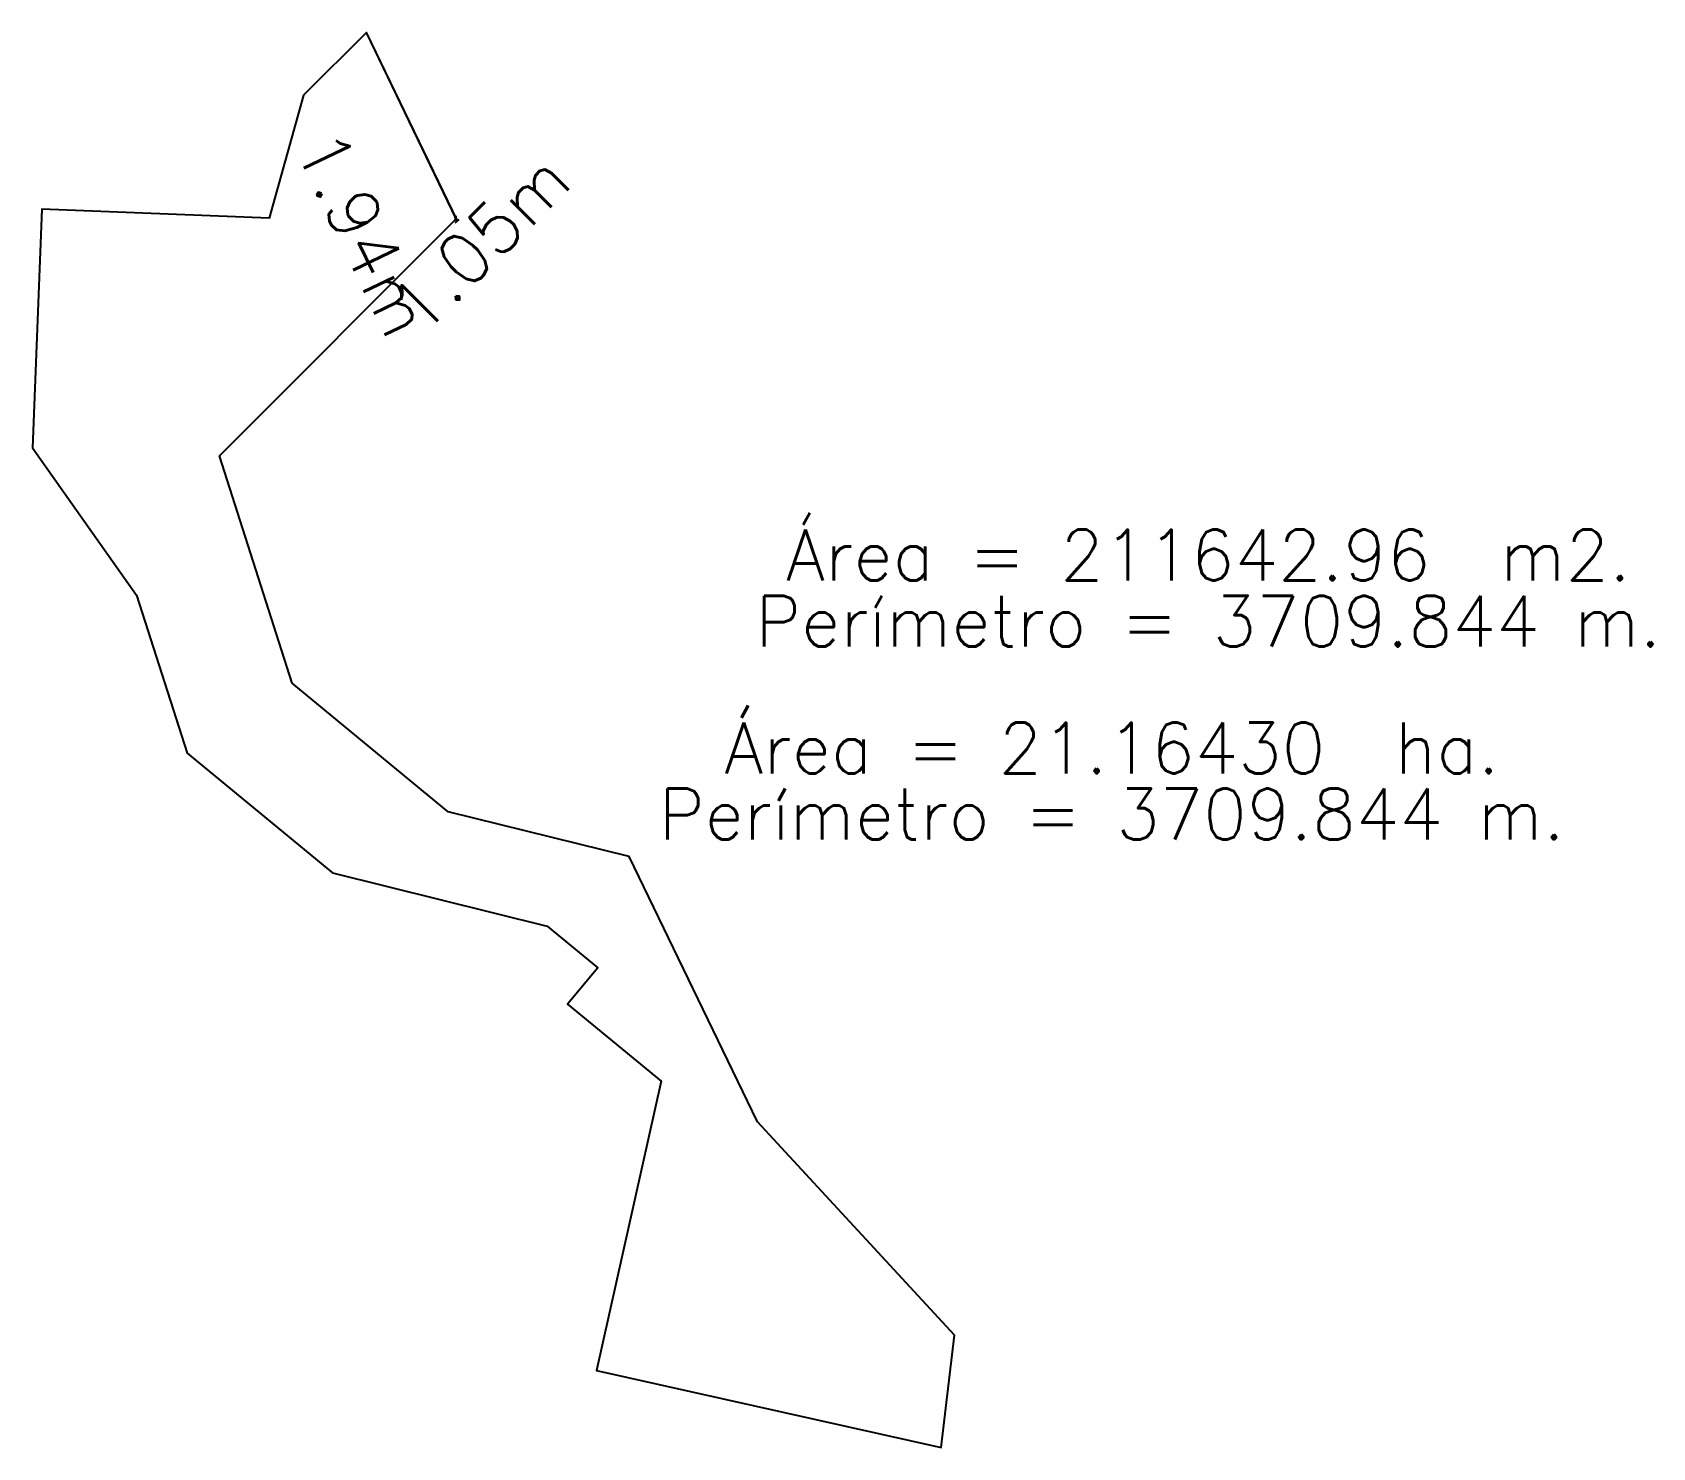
# Model space of a CAD drawing. Extents: x -23785941 to 8798891, y -8418521 to 21897894.
# Drawn here: x -43396 to -41961, y -2259 to -1006 of the extents above; entities that cross this region are included whole.
import ezdxf
from ezdxf.enums import TextEntityAlignment as Align

# ---------------------------------------------------------------- set-up
doc = ezdxf.new("R2010")
doc.units = 0
doc.header["$MEASUREMENT"] = 0
doc.header["$PDMODE"] = 34
doc.header["$PDSIZE"] = 1
doc.layers.get('0').update_dxf_attribs({"linetype": 'CONTINUOUS'})
doc.styles.add('10MM', font='romans.shx', dxfattribs={"height": 40})

msp = doc.modelspace()

# ---------------------------------------------------------------- linework, layer by layer
at = {"linetype": 'Continuous'}
for p, q in [((-43099.9, -1006.4), (-43155.5, -1062)), ((-43019.4, -1173.2), (-43099.9, -1006.4)), ((-43155.5, -1062), (-43185.9, -1170.9)), ((-43387.4, -1162.9), (-43395.7, -1374.2)), ((-43185.9, -1170.9), (-43387.4, -1162.9)), ((-43230.1, -1381.3), (-43020.3, -1171.3)), ((-43018.1, -1172.1), (-43021.5, -1174.8)), ((-43395.7, -1374.2), (-43303.6, -1504.4)), ((-43165.7, -1582.4), (-43230.1, -1381.3)), ((-43303.6, -1504.4), (-43258.8, -1644.4)), ((-43027.6, -1696.2), (-43165.7, -1582.4)), ((-43258.8, -1644.4), (-43130.1, -1750.4)), ((-42867.1, -1736), (-43027.6, -1696.2)), ((-42753.6, -1970.8), (-42867.1, -1736)), ((-43130.1, -1750.4), (-42939.7, -1797.6)), ((-42939.7, -1797.6), (-42895.1, -1834.3)), ((-42895.1, -1834.3), (-42921.8, -1866.7)), ((-42921.8, -1866.7), (-42838.9, -1934.9)), ((-42838.9, -1934.9), (-42896.2, -2190.9)), ((-42579, -2159.6), (-42753.6, -1970.8)), ((-42591, -2259.1), (-42579, -2159.6)), ((-42896.2, -2190.9), (-42591, -2259.1))]:
    msp.add_line(p, q, dxfattribs=at)
msp.add_lwpolyline([(-43165.7, -1582.4), (-43230.1, -1381.3), (-43020.3, -1171.3), (-43099.9, -1006.4), (-43155.5, -1062), (-43185.9, -1170.9), (-43387.4, -1162.9), (-43395.7, -1374.2), (-43303.6, -1504.4), (-43258.8, -1644.4), (-43130.1, -1750.4), (-42939.7, -1797.6), (-42895.1, -1834.3), (-42921.8, -1866.7), (-42838.9, -1934.9), (-42896.2, -2190.9), (-42591, -2259.1), (-42579, -2159.6), (-42753.6, -1970.8), (-42867.1, -1736), (-43027.6, -1696.2)], close=True, dxfattribs=at)
for p in [(-43021.1, -1169.5), (-43021, -1172)]:
    msp.add_point(p, dxfattribs=at)

# ---------------------------------------------------------------- texts
at = {"linetype": 'Continuous', "style": '10MM'}
for s, rotation, p in [('1.94m', 295.7639, (-43102.3, -1184.5)), ('1.05m', 45.0269, (-42999.5, -1192.9))]:
    msp.add_text(s, height=45, rotation=rotation, dxfattribs=at).set_placement(p, align=Align.MIDDLE)
for s, p in [('Área = 211642.96  m2.', (-42354.3, -1505)), ('Área = 21.16430  ha.', (-42439.8, -1675.8))]:
    msp.add_text(s, height=45, dxfattribs=at).set_placement(p, align=Align.BOTTOM_CENTER)
for p in [(-42354.3, -1505), (-42439.8, -1675.8)]:
    msp.add_text('Perímetro = 3709.844 m.', height=45, dxfattribs=at).set_placement(p, align=Align.TOP_CENTER)

doc.saveas('drawing.dxf')
